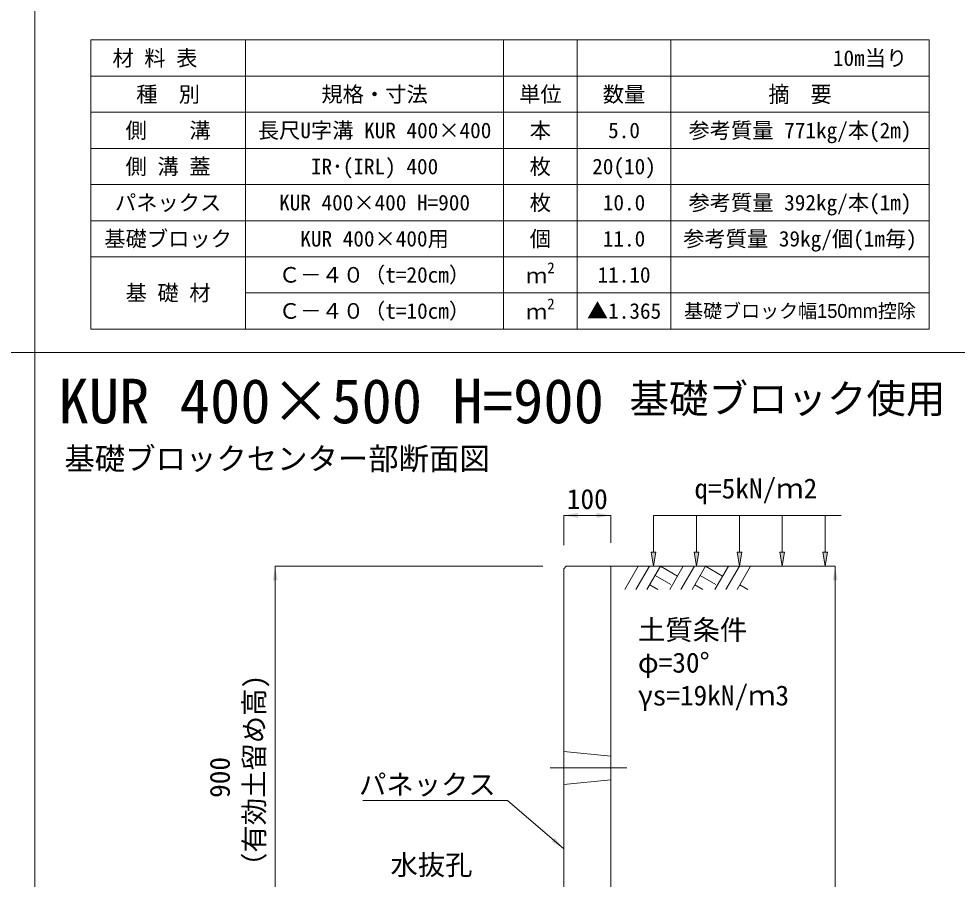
# Model space of a CAD drawing. Units: millimetres at full size, sheet at 1:40. Extents: x 206103 to 244503, y 883348 to 903496.
# Drawn here: x 240469 to 242469, y 885525 to 887360 of the extents above; entities that cross this region are included whole.
import ezdxf
from ezdxf.enums import TextEntityAlignment as Align

# ---------------------------------------------------------------- set-up
doc = ezdxf.new("R2010")
doc.units = ezdxf.units.MM
doc.header["$LTSCALE"] = 40
doc.linetypes.add('DASHED', pattern=[7.5, 6, -1.5])
doc.linetypes.add('USER1', pattern=[28.575, 19.05, -3.175, 3.175, -3.175])
for name, color, linetype, lineweight in [('0_2', 7, 'Continuous', 20), ('Defpoints_3', 8, 'Continuous', 0), ('パネックスKUR', 2, 'Continuous', 20), ('図枠', 5, 'Continuous', 13), ('寸法・材料表', 7, 'Continuous', 13), ('寸法線', 7, 'Continuous', 13), ('引出線', 4, 'Continuous', 13), ('補助線', 8, 'USER1', 13), ('ﾊｯﾁﾝｸﾞ', 7, 'Continuous', 5)]:
    doc.layers.add(name, color=color, linetype=linetype, lineweight=lineweight)
doc.layers.add('文字', color=7, linetype='Continuous')
doc.styles.add('ＭＳ ゴシック', font='')
doc.styles.add('ＭＳ Ｐゴシック', font='')
doc.styles.get('ＭＳ ゴシック').set_extended_font_data('MS Gothic')
doc.styles.get('ＭＳ Ｐゴシック').set_extended_font_data('MS PGothic')

# ---------------------------------------------------------------- blocks, each defined once
blk = doc.blocks.new('filled_arrow')
at = {"color": 0, "linetype": 'Continuous', "lineweight": -2}
blk.add_solid([(7.5, 1.25), (0, 0), (7.5, -1.25)], dxfattribs=at)

msp = doc.modelspace()

# ---------------------------------------------------------------- hatches: boundary and pattern name
at = {"layer": '寸法線'}
for points in [[(241826.62, 886222.33), (241821.62, 886192.33), (241816.62, 886222.33)], [(241918.03, 886222.33), (241913.03, 886192.33), (241908.03, 886222.33)], [(242009.44, 886222.33), (242004.44, 886192.33), (241999.44, 886222.33)], [(242100.86, 886222.33), (242095.86, 886192.33), (242090.86, 886222.33)], [(242192.27, 886222.33), (242187.27, 886192.33), (242182.27, 886222.33)]]:
    msp.add_hatch(color=256, dxfattribs=at).paths.add_polyline_path(points)

# ---------------------------------------------------------------- linework, layer by layer
at = {"layer": '0_2'}
msp.add_line((241730.21, 886192.33), (242130.21, 886192.33), dxfattribs=at)
at = {"layer": 'Defpoints_3'}
for p, q in [((240621.89, 887314.77), (242408.53, 887314.77)), ((240621.89, 887314.77), (240621.89, 887237.33)), ((240951.89, 887314.77), (240951.89, 887237.33)), ((241501.89, 887314.77), (241501.89, 887237.33)), ((241658.53, 887314.77), (241658.53, 887237.33)), ((241858.53, 887314.77), (241858.53, 887237.33)), ((242408.53, 887314.77), (242408.53, 887237.33))]:
    msp.add_line(p, q, dxfattribs=at)
at = {"layer": 'パネックスKUR'}
for p, q in [((241630.21, 886187.33), (241635.21, 886192.33)), ((241630.21, 886187.33), (241630.21, 885292.33)), ((241730.21, 886192.33), (241635.21, 886192.33)), ((241730.21, 886192.33), (241730.21, 884552.33))]:
    msp.add_line(p, q, dxfattribs=at)
at = {"layer": 'パネックスKUR', "linetype": 'DASHED', "lineweight": 9}
for p, q in [((241630.21, 885797.33), (241730.21, 885787.33)), ((241630.21, 885727.33), (241730.21, 885737.33))]:
    msp.add_line(p, q, dxfattribs=at)
at = {"layer": '図枠'}
for p, q in [((240503.21, 903148.33), (240503.21, 883348.33)), ((227303.21, 886648.33), (244503.21, 886648.33))]:
    msp.add_line(p, q, dxfattribs=at)
at = {"layer": '寸法・材料表'}
for p, q in [((240621.89, 887237.33), (242408.53, 887237.33)), ((240621.89, 887237.33), (240621.89, 886698.33)), ((240951.89, 887237.33), (240951.89, 886698.33)), ((241501.89, 887237.33), (241501.89, 886698.33)), ((241658.53, 887237.33), (241658.53, 886698.33)), ((241858.53, 887237.33), (241858.53, 886698.33)), ((242408.53, 887237.33), (242408.53, 886698.33)), ((240621.89, 887160.33), (242408.53, 887160.33)), ((240621.89, 887083.33), (242408.53, 887083.33)), ((240621.89, 887006.33), (242408.53, 887006.33)), ((240621.89, 886929.33), (242408.53, 886929.33)), ((240621.89, 886852.33), (242408.53, 886852.33)), ((240951.89, 886775.33), (242408.53, 886775.33)), ((240621.89, 886698.33), (242408.53, 886698.33))]:
    msp.add_line(p, q, dxfattribs=at)
at = {"layer": '寸法線'}
for p, q in [((241630.21, 886300.88), (241730.21, 886300.88)), ((241630.21, 886237.33), (241630.21, 886300.88)), ((241730.21, 886242.33), (241730.21, 886300.88)), ((241015.21, 885292.33), (241015.21, 886192.33)), ((241585.21, 886192.33), (241015.21, 886192.33)), ((241780.21, 886192.33), (242208.55, 886192.33)), ((242208.55, 884552.33), (242208.55, 886192.33))]:
    msp.add_line(p, q, dxfattribs=at)
at = {"layer": '寸法線', "lineweight": 9}
for p, q in [((242221.62, 886300.88), (241821.62, 886300.88)), ((241821.62, 886222.33), (241821.62, 886300.88)), ((241913.03, 886222.33), (241913.03, 886300.88)), ((242004.44, 886222.33), (242004.44, 886300.88)), ((242095.86, 886222.33), (242095.86, 886300.88)), ((242187.27, 886222.33), (242187.27, 886300.88))]:
    msp.add_line(p, q, dxfattribs=at)
for points in [[(241826.62, 886222.33), (241821.62, 886192.33), (241816.62, 886222.33)], [(241918.03, 886222.33), (241913.03, 886192.33), (241908.03, 886222.33)], [(242009.44, 886222.33), (242004.44, 886192.33), (241999.44, 886222.33)], [(242100.86, 886222.33), (242095.86, 886192.33), (242090.86, 886222.33)], [(242192.27, 886222.33), (242187.27, 886192.33), (242182.27, 886222.33)]]:
    msp.add_lwpolyline(points, close=True, dxfattribs=at)
at = {"layer": '引出線'}
msp.add_lwpolyline([(241630.21, 885589.83), (241510, 885693.29), (241201.75, 885693.29)], dxfattribs=at)
at = {"layer": '補助線'}
msp.add_line((241600.85, 885762.33), (241764.56, 885762.33), dxfattribs=at)
at = {"layer": 'ﾊｯﾁﾝｸﾞ', "lineweight": 9}
for p, q in [((241788.85, 886192.32), (241760.21, 886142.7)), ((241812.48, 886192.32), (241783.83, 886142.7)), ((241836.1, 886192.32), (241807.45, 886142.7)), ((241836.1, 886192.32), (241872.67, 886171.21)), ((241884.86, 886192.32), (241856.21, 886142.7)), ((241908.48, 886192.32), (241879.83, 886142.7)), ((241932.1, 886192.32), (241903.45, 886142.7)), ((241932.1, 886192.32), (241968.67, 886171.21)), ((241980.85, 886192.32), (241952.2, 886142.7)), ((242004.48, 886192.32), (241975.83, 886142.7)), ((242028.1, 886192.32), (241999.45, 886142.7)), ((241824.68, 886172.54), (241858.09, 886153.25)), ((241920.68, 886172.54), (241954.09, 886153.25)), ((241813.26, 886152.75), (241830.67, 886142.7)), ((241909.25, 886152.75), (241926.67, 886142.7)), ((242005.25, 886152.75), (242022.67, 886142.7))]:
    msp.add_line(p, q, dxfattribs=at)

# ---------------------------------------------------------------- block references
at = {"layer": '寸法線', "xscale": 4, "yscale": 4}
msp.add_blockref('filled_arrow', (241630.21, 886300.88), dxfattribs=at)
for p, rotation in [((241730.21, 886300.88), 180), ((241015.21, 886192.33), 270), ((242208.55, 886192.33), 270)]:
    msp.add_blockref('filled_arrow', p, dxfattribs=dict(at, rotation=rotation))
at = {"layer": '引出線', "xscale": 4, "yscale": 4, "rotation": 139.3}
msp.add_blockref('filled_arrow', (241630.21, 885589.83), dxfattribs=at)

# ---------------------------------------------------------------- texts
at = {"layer": '0_2', "style": 'ＭＳ ゴシック'}
msp.add_text('基礎ブロックセンター部断面図', height=47.47, dxfattribs=at).set_placement((240565.97, 886383.91), align=Align.BOTTOM_LEFT)
at = {"layer": '寸法・材料表', "style": 'ＭＳ ゴシック'}
msp.add_text('\u3000材 料 表', height=33.23, dxfattribs=at).set_placement((240622.94, 887276.05), align=Align.MIDDLE_LEFT)
msp.add_text('10m当り\u3000', height=33.23, dxfattribs=at).set_placement((242407.47, 887276.05), align=Align.MIDDLE_RIGHT)
at = {"layer": '寸法・材料表'}
for s, height, style, p in [('規格・寸法', 33.23, 'ＭＳ ゴシック', (241226.89, 887198.83)), ('単位', 33.23, 'ＭＳ ゴシック', (241580.21, 887198.83)), ('数量', 33.23, 'ＭＳ ゴシック', (241758.53, 887198.83)), ('種\u3000別', 33.23, 'ＭＳ ゴシック', (240786.89, 887198.83)), ('側\u3000\u3000溝', 33.23, 'ＭＳ ゴシック', (240786.89, 887121.83)), ('長尺U字溝 KUR 400×400', 33.23, 'ＭＳ ゴシック', (241226.89, 887121.83)), ('本', 33.23, 'ＭＳ ゴシック', (241580.21, 887121.83)), ('参考質量 771kg/本(2m)', 33.23, 'ＭＳ ゴシック', (242133.53, 887121.83)), ('5.0', 33.23, 'ＭＳ ゴシック', (241758.53, 887121.83)), ('側 溝 蓋', 33.23, 'ＭＳ ゴシック', (240786.89, 887044.83)), ('IR･(IRL) 400', 33.23, 'ＭＳ ゴシック', (241226.89, 887044.83)), ('枚', 33.23, 'ＭＳ ゴシック', (241580.21, 887044.83)), ('20(10)', 33.23, 'ＭＳ ゴシック', (241758.53, 887044.83)), ('パネックス', 33.23, 'ＭＳ ゴシック', (240786.89, 886967.83)), ('KUR 400×400 H=900', 33.23, 'ＭＳ ゴシック', (241226.89, 886967.83)), ('枚', 33.23, 'ＭＳ ゴシック', (241580.21, 886967.83)), ('10.0', 33.23, 'ＭＳ ゴシック', (241758.53, 886967.83)), ('参考質量 392kg/本(1m)', 33.23, 'ＭＳ ゴシック', (242133.53, 886967.83)), ('基礎ブロック', 33.23, 'ＭＳ ゴシック', (240786.89, 886890.83)), ('KUR 400×400用', 33.23, 'ＭＳ ゴシック', (241226.89, 886890.83)), ('個', 33.23, 'ＭＳ ゴシック', (241580.21, 886890.83)), ('11.0', 33.23, 'ＭＳ ゴシック', (241758.53, 886890.83)), ('参考質量 39kg/個(1m毎)', 33.23, 'ＭＳ ゴシック', (242133.53, 886890.83)), ('Ｃ－４０（t=20cm）', 33.23, 'ＭＳ ゴシック', (241226.89, 886813.83)), ('11.10', 33.23, 'ＭＳ ゴシック', (241758.53, 886813.83)), ('基 礎 材', 33.23, 'ＭＳ ゴシック', (240786.89, 886775.33)), ('Ｃ－４０（t=10cm）', 33.23, 'ＭＳ ゴシック', (241226.89, 886736.83)), ('▲1.365', 33.23, 'ＭＳ ゴシック', (241758.53, 886736.83)), ('基礎ブロック幅150mm控除', 29.69, 'ＭＳ Ｐゴシック', (242133.53, 886736.83))]:
    msp.add_text(s, height=height, dxfattribs=dict(at, style=style)).set_placement(p, align=Align.MIDDLE_CENTER)
at = {"layer": '寸法・材料表', "style": 'ＭＳ Ｐゴシック', "width": 0.95}
msp.add_text('摘\u3000要', height=34.64, dxfattribs=at).set_placement((242133.53, 887198.83), align=Align.MIDDLE_CENTER)
at = {"layer": '寸法・材料表', "style": 'ＭＳ ゴシック'}
for s, height, p in [('2', 23.26, (241594.94, 886810.22)), ('ｍ', 33.23, (241549.61, 886785.72)), ('2', 23.26, (241594.94, 886733.22)), ('ｍ', 33.23, (241549.61, 886708.72))]:
    msp.add_text(s, height=height, dxfattribs=at).set_placement(p, align=Align.BOTTOM_LEFT)
at = {"layer": '寸法線', "style": 'ＭＳ ゴシック'}
msp.add_text('100', height=42.72, dxfattribs=at).set_placement((241680.21, 886335.88), align=Align.MIDDLE_CENTER)
for s, p in [('（有効土留め高)', (241004.41, 885523.8)), ('900', (240931.28, 885698.62))]:
    msp.add_text(s, height=42.72, rotation=90, dxfattribs=at).set_placement(p, align=Align.BOTTOM_LEFT)
at = {"layer": '引出線', "style": 'ＭＳ ゴシック'}
for s, p in [('パネックス', (241485, 885748.43)), ('水抜孔', (241435.5, 885577.06))]:
    msp.add_text(s, height=42.72, dxfattribs=at).set_placement(p, align=Align.TOP_RIGHT)
at = {"layer": '文字', "style": 'ＭＳ ゴシック'}
for s, height, p in [('KUR 400×500 H=900', 94.94, (240553.21, 886468.83)), ('q=5kN/ｍ2', 42.72, (241908.51, 886324.15))]:
    msp.add_text(s, height=height, dxfattribs=at).set_placement(p, align=Align.BOTTOM_LEFT)
msp.add_text('基礎ブロック使用', height=61.71, dxfattribs=at).set_placement((242443.58, 886549.79), align=Align.MIDDLE_RIGHT)
for s, p in [('土質条件', (241788.17, 886078.36)), ('φ=30°', (241788.17, 886008.36)), ('γs=19kN/ｍ3', (241788.17, 885938.36))]:
    msp.add_text(s, height=42.72, dxfattribs=at).set_placement(p, align=Align.TOP_LEFT)

doc.saveas('drawing.dxf')
